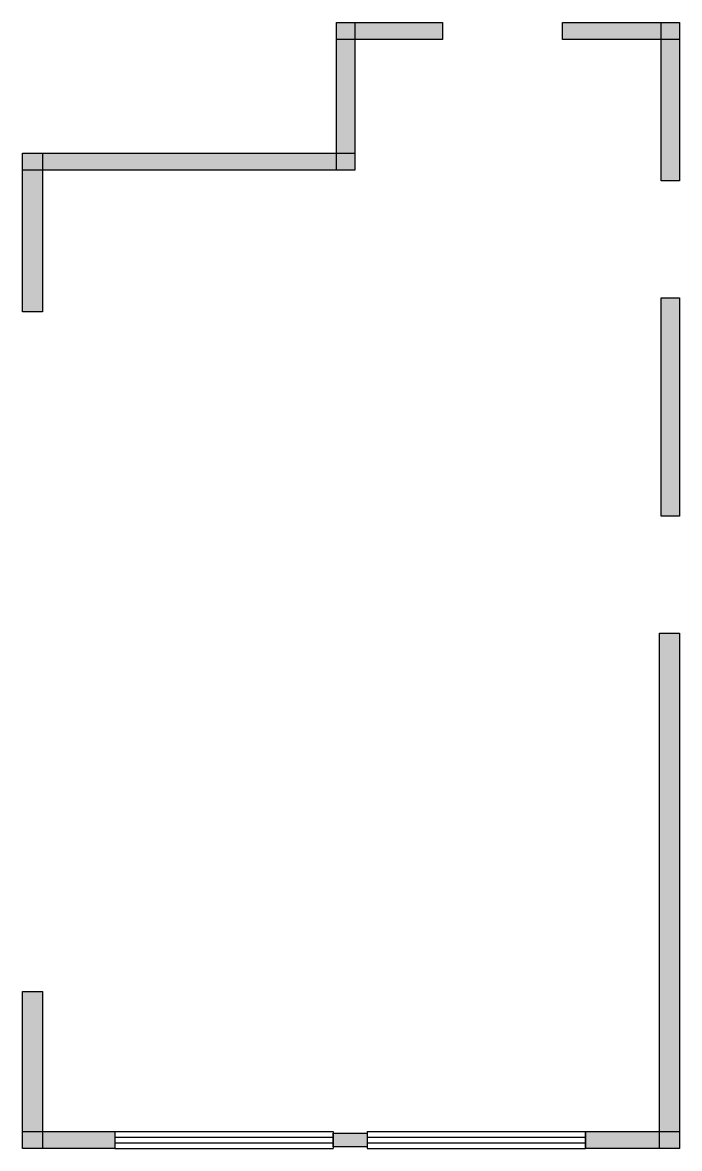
# Model space of a CAD drawing. Header units: millimetres. Extents: x 9 to 3766, y 9 to 6450.
import ezdxf

# ---------------------------------------------------------------- set-up
doc = ezdxf.new("R2010")
doc.units = ezdxf.units.MM
doc.layers.add('WALL', color=7, linetype='Continuous')
doc.layers.add('WINDOW', color=5, linetype='Continuous')

msp = doc.modelspace()

# ---------------------------------------------------------------- hatches: boundary and pattern name
at = {"layer": 'WALL'}
h = msp.add_hatch(color=256, dxfattribs=at)
h.dxf.hatch_style = 1
h.paths.add_polyline_path([(1804, 6450.4), (2411.2, 6450.4), (2411.2, 6353.6), (1804, 6353.6)])
h = msp.add_hatch(color=256, dxfattribs=at)
h.dxf.hatch_style = 1
h.paths.add_polyline_path([(1804, 6450.4), (1909.6, 6450.4), (1909.6, 5605.6), (1804, 5605.6)])
h = msp.add_hatch(color=256, dxfattribs=at)
h.dxf.hatch_style = 1
h.paths.add_polyline_path([(3097.6, 6450.4), (3766.4, 6450.4), (3766.4, 6353.6), (3097.6, 6353.6)])
h = msp.add_hatch(color=256, dxfattribs=at)
h.dxf.hatch_style = 1
h.paths.add_polyline_path([(3660.8, 6450.4), (3766.4, 6450.4), (3766.4, 5544), (3660.8, 5544)])
h = msp.add_hatch(color=256, dxfattribs=at)
h.dxf.hatch_style = 1
h.paths.add_polyline_path([(8.8, 5702.4), (1909.6, 5702.4), (1909.6, 5605.6), (8.8, 5605.6)])
h = msp.add_hatch(color=256, dxfattribs=at)
h.dxf.hatch_style = 1
h.paths.add_polyline_path([(8.8, 5702.4), (123.2, 5702.4), (123.2, 4796), (8.8, 4796)])
h = msp.add_hatch(color=256, dxfattribs=at)
h.dxf.hatch_style = 1
h.paths.add_polyline_path([(3660.8, 4875.2), (3766.4, 4875.2), (3766.4, 3625.6), (3660.8, 3625.6)])
h = msp.add_hatch(color=256, dxfattribs=at)
h.dxf.hatch_style = 1
h.paths.add_polyline_path([(3652, 2956.8), (3766.4, 2956.8), (3766.4, 8.8), (3652, 8.8)])
h = msp.add_hatch(color=256, dxfattribs=at)
h.dxf.hatch_style = 1
h.paths.add_polyline_path([(8.8, 906.4), (123.2, 906.4), (123.2, 8.8), (8.8, 8.8)])
h = msp.add_hatch(color=256, dxfattribs=at)
h.dxf.hatch_style = 1
h.paths.add_polyline_path([(8.8, 105.6), (536.8, 105.6), (536.8, 8.8), (8.8, 8.8)])
h = msp.add_hatch(color=256, dxfattribs=at)
h.dxf.hatch_style = 1
h.paths.add_polyline_path([(1786.4, 96.8), (1980, 96.8), (1980, 17.6), (1786.4, 17.6)])
h = msp.add_hatch(color=256, dxfattribs=at)
h.dxf.hatch_style = 1
h.paths.add_polyline_path([(3229.6, 105.6), (3766.4, 105.6), (3766.4, 8.8), (3229.6, 8.8)])

# ---------------------------------------------------------------- linework, layer by layer
for points in [[(1804, 6450.4), (2411.2, 6450.4), (2411.2, 6353.6), (1804, 6353.6)], [(1804, 6450.4), (1909.6, 6450.4), (1909.6, 5605.6), (1804, 5605.6)], [(3097.6, 6450.4), (3766.4, 6450.4), (3766.4, 6353.6), (3097.6, 6353.6)], [(3660.8, 6450.4), (3766.4, 6450.4), (3766.4, 5544), (3660.8, 5544)], [(8.8, 5702.4), (1909.6, 5702.4), (1909.6, 5605.6), (8.8, 5605.6)], [(8.8, 5702.4), (123.2, 5702.4), (123.2, 4796), (8.8, 4796)], [(3660.8, 4875.2), (3766.4, 4875.2), (3766.4, 3625.6), (3660.8, 3625.6)], [(3652, 2956.8), (3766.4, 2956.8), (3766.4, 8.8), (3652, 8.8)], [(8.8, 906.4), (123.2, 906.4), (123.2, 8.8), (8.8, 8.8)], [(8.8, 105.6), (536.8, 105.6), (536.8, 8.8), (8.8, 8.8)], [(1786.4, 96.8), (1980, 96.8), (1980, 17.6), (1786.4, 17.6)], [(3229.6, 105.6), (3766.4, 105.6), (3766.4, 8.8), (3229.6, 8.8)]]:
    msp.add_lwpolyline(points, close=True, dxfattribs=at)
at = {"layer": 'WINDOW'}
for p, q in [((536.8, 105.6), (1786.4, 105.6)), ((536.8, 105.6), (536.8, 8.8)), ((536.8, 73.3), (1786.4, 73.3)), ((1786.4, 105.6), (1786.4, 8.8)), ((1980, 105.6), (3229.6, 105.6)), ((1980, 105.6), (1980, 8.8)), ((1980, 73.3), (3229.6, 73.3)), ((3229.6, 105.6), (3229.6, 8.8)), ((536.8, 41.1), (1786.4, 41.1)), ((536.8, 8.8), (1786.4, 8.8)), ((1980, 41.1), (3229.6, 41.1)), ((1980, 8.8), (3229.6, 8.8))]:
    msp.add_line(p, q, dxfattribs=at)

doc.saveas('drawing.dxf')
